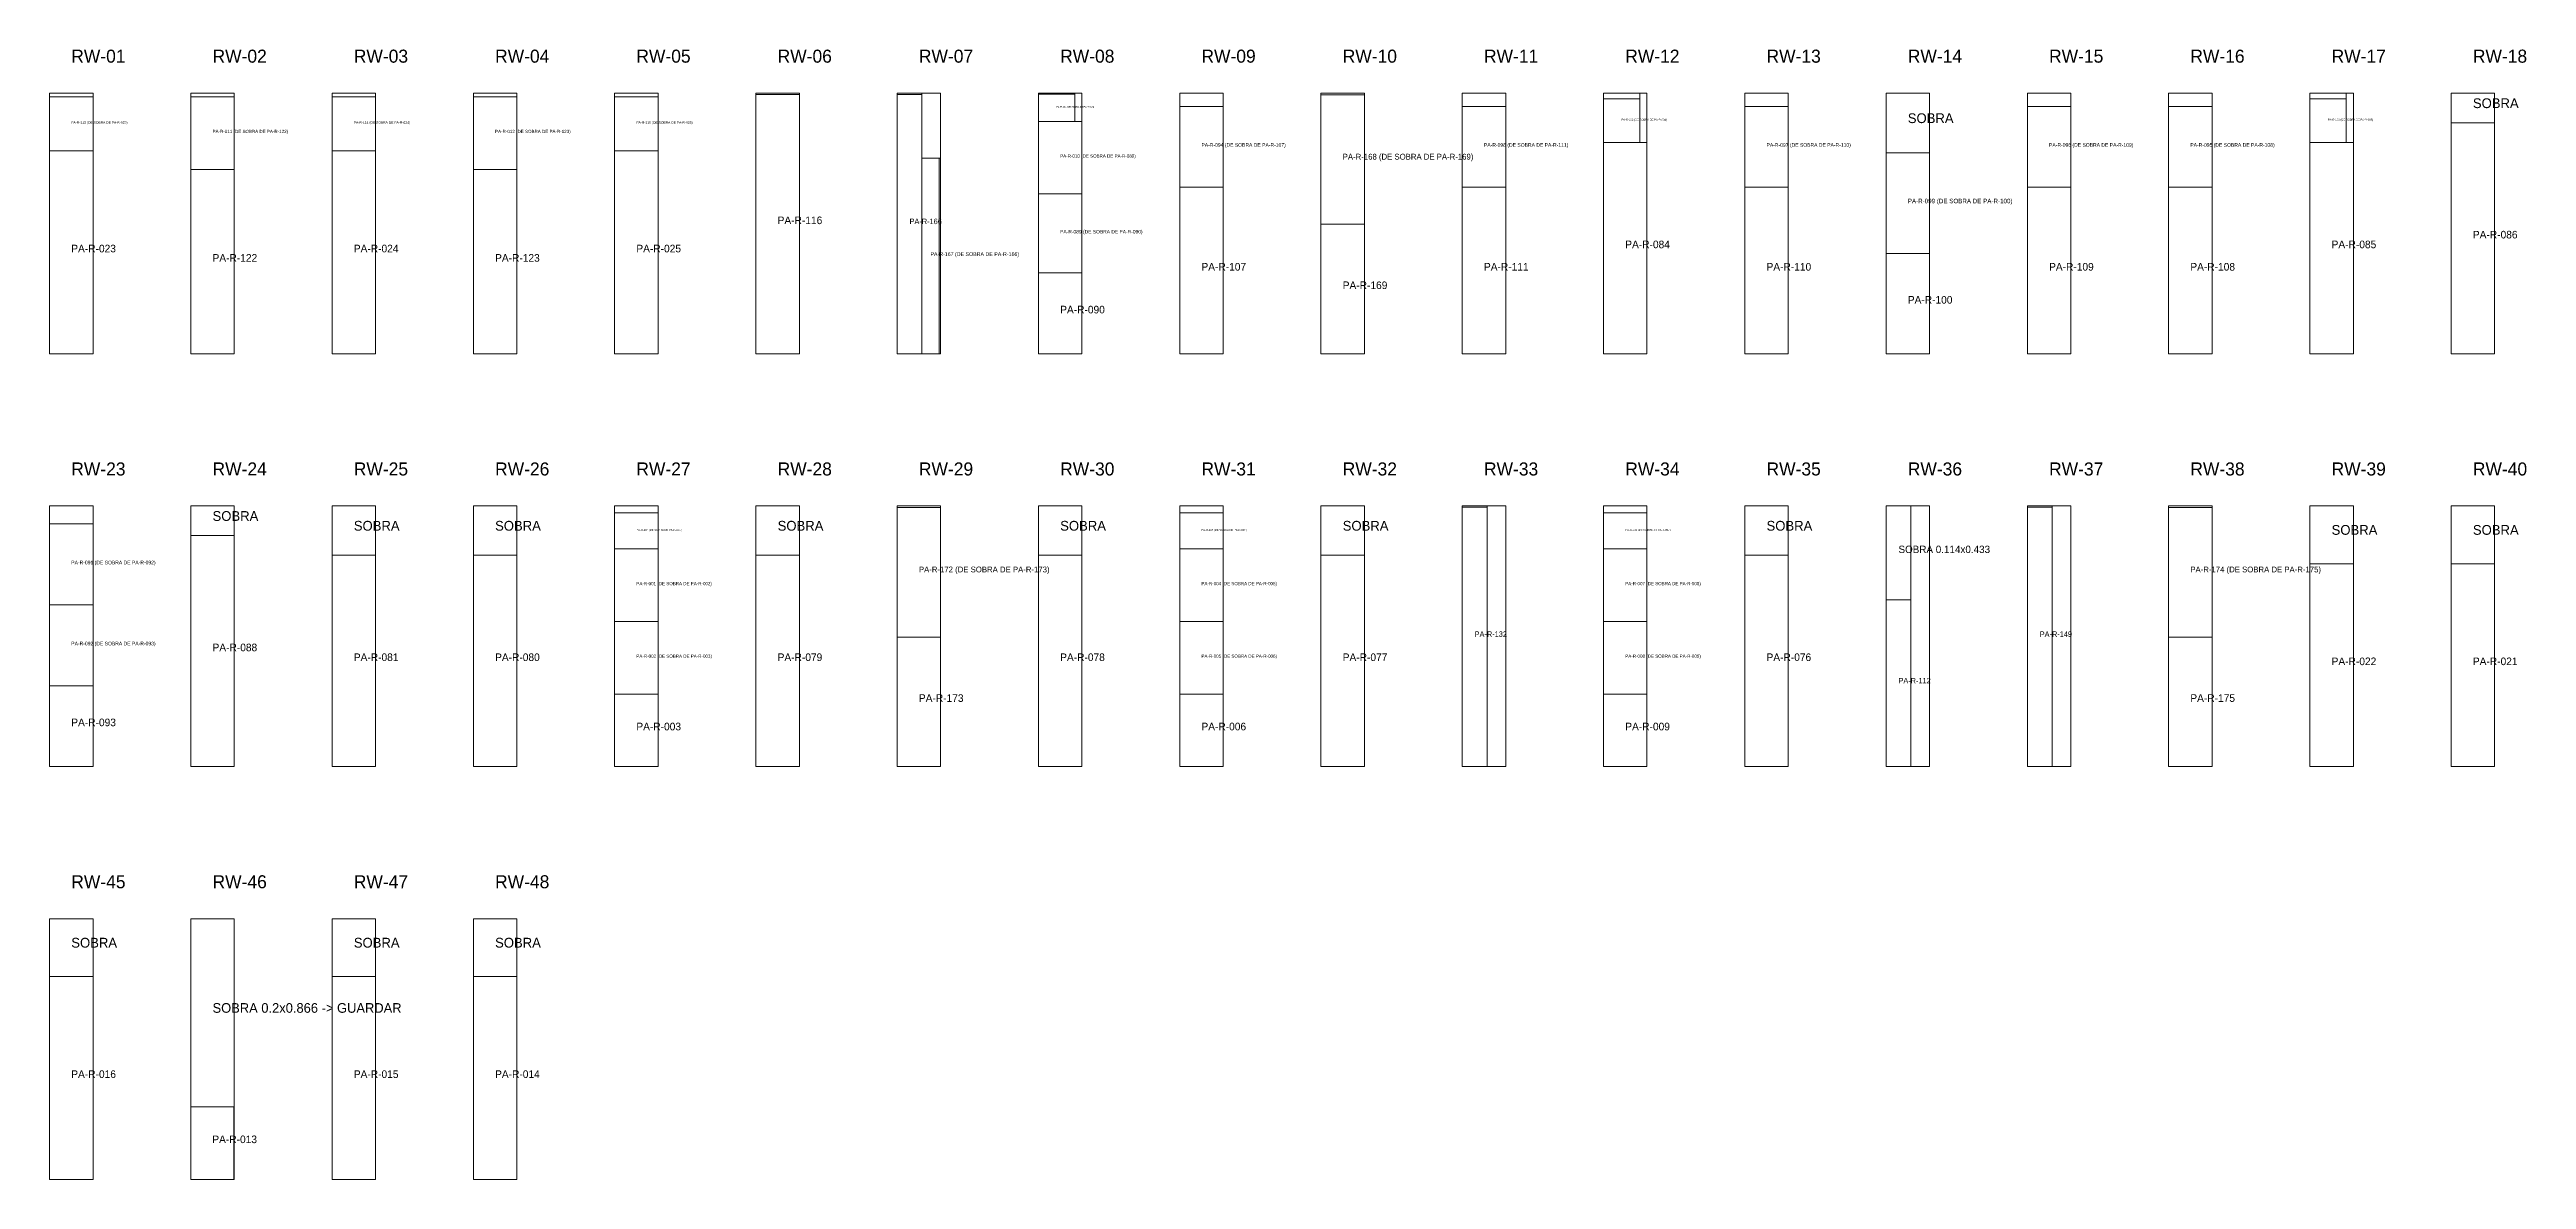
# Model space of a CAD drawing. Header units: metres. Extents: x 272.3 to 354.7, y -132.1 to -56.9.
# Drawn here: x 272.47 to 283.87, y -91.24 to -86.04 of the extents above; entities that cross this region are included whole.
import ezdxf

# ---------------------------------------------------------------- set-up
doc = ezdxf.new("R2010")
doc.units = ezdxf.units.M
for name, color, linetype, lineweight, plot in [('PLAN-CORTE-DESPERDICIO', 1, 'Continuous', 0, False), ('PLAN-CORTE-PIEZAS-A-ABRIR', 7, 'Continuous', 0, False), ('PLAN-CORTE-RECORTES', 3, 'Continuous', 0, False), ('PLAN-CORTE-SOBRANTES', 2, 'Continuous', 0, False), ('PLAN-CORTE-TEXTOS', 5, 'Continuous', 0, False)]:
    doc.layers.add(name, color=color, linetype=linetype, lineweight=lineweight, plot=plot)

msp = doc.modelspace()

# ---------------------------------------------------------------- linework, layer by layer
at = {"layer": 'PLAN-CORTE-DESPERDICIO'}
for points in [[(272.471, -86.258), (272.671, -86.258), (272.671, -86.241), (272.471, -86.241)], [(273.121, -86.258), (273.321, -86.258), (273.321, -86.241), (273.121, -86.241)], [(273.771, -86.258), (273.971, -86.258), (273.971, -86.241), (273.771, -86.241)], [(274.421, -86.258), (274.621, -86.258), (274.621, -86.241), (274.421, -86.241)], [(275.071, -86.258), (275.271, -86.258), (275.271, -86.241), (275.071, -86.241)], [(276.485, -86.541), (276.571, -86.541), (276.571, -86.241), (276.485, -86.241)], [(277.188, -86.371), (277.221, -86.371), (277.221, -86.241), (277.188, -86.241)], [(277.671, -86.302), (277.871, -86.302), (277.871, -86.241), (277.671, -86.241)], [(278.971, -86.302), (279.171, -86.302), (279.171, -86.241), (278.971, -86.241)], [(279.621, -86.268), (279.788, -86.268), (279.788, -86.241), (279.621, -86.241)], [(279.788, -86.468), (279.821, -86.468), (279.821, -86.241), (279.788, -86.241)], [(280.271, -86.302), (280.471, -86.302), (280.471, -86.241), (280.271, -86.241)], [(281.571, -86.302), (281.771, -86.302), (281.771, -86.241), (281.571, -86.241)], [(282.221, -86.302), (282.421, -86.302), (282.421, -86.241), (282.221, -86.241)], [(282.871, -86.268), (283.038, -86.268), (283.038, -86.241), (282.871, -86.241)], [(283.038, -86.468), (283.071, -86.468), (283.071, -86.241), (283.038, -86.241)], [(272.471, -88.224), (272.671, -88.224), (272.671, -88.141), (272.471, -88.141)], [(275.071, -88.173), (275.271, -88.173), (275.271, -88.141), (275.071, -88.141)], [(277.671, -88.173), (277.871, -88.173), (277.871, -88.141), (277.671, -88.141)], [(279.085, -89.341), (279.171, -89.341), (279.171, -88.141), (279.085, -88.141)], [(279.621, -88.173), (279.821, -88.173), (279.821, -88.141), (279.621, -88.141)], [(281.035, -89.341), (281.121, -89.341), (281.121, -88.141), (281.035, -88.141)], [(281.685, -89.341), (281.771, -89.341), (281.771, -88.141), (281.685, -88.141)]]:
    msp.add_lwpolyline(points, close=True, dxfattribs=at)
at = {"layer": 'PLAN-CORTE-PIEZAS-A-ABRIR'}
for points in [[(272.471, -87.441), (272.671, -87.441), (272.671, -86.241), (272.471, -86.241)], [(273.121, -87.441), (273.321, -87.441), (273.321, -86.241), (273.121, -86.241)], [(273.771, -87.441), (273.971, -87.441), (273.971, -86.241), (273.771, -86.241)], [(274.421, -87.441), (274.621, -87.441), (274.621, -86.241), (274.421, -86.241)], [(275.071, -87.441), (275.271, -87.441), (275.271, -86.241), (275.071, -86.241)], [(275.721, -87.441), (275.921, -87.441), (275.921, -86.241), (275.721, -86.241)], [(276.371, -87.441), (276.571, -87.441), (276.571, -86.241), (276.371, -86.241)], [(277.021, -87.441), (277.221, -87.441), (277.221, -86.241), (277.021, -86.241)], [(277.671, -87.441), (277.871, -87.441), (277.871, -86.241), (277.671, -86.241)], [(278.321, -87.441), (278.521, -87.441), (278.521, -86.241), (278.321, -86.241)], [(278.971, -87.441), (279.171, -87.441), (279.171, -86.241), (278.971, -86.241)], [(279.621, -87.441), (279.821, -87.441), (279.821, -86.241), (279.621, -86.241)], [(280.271, -87.441), (280.471, -87.441), (280.471, -86.241), (280.271, -86.241)], [(280.921, -87.441), (281.121, -87.441), (281.121, -86.241), (280.921, -86.241)], [(281.571, -87.441), (281.771, -87.441), (281.771, -86.241), (281.571, -86.241)], [(282.221, -87.441), (282.421, -87.441), (282.421, -86.241), (282.221, -86.241)], [(282.871, -87.441), (283.071, -87.441), (283.071, -86.241), (282.871, -86.241)], [(283.521, -87.441), (283.721, -87.441), (283.721, -86.241), (283.521, -86.241)], [(272.471, -89.341), (272.671, -89.341), (272.671, -88.141), (272.471, -88.141)], [(273.121, -89.341), (273.321, -89.341), (273.321, -88.141), (273.121, -88.141)], [(273.771, -89.341), (273.971, -89.341), (273.971, -88.141), (273.771, -88.141)], [(274.421, -89.341), (274.621, -89.341), (274.621, -88.141), (274.421, -88.141)], [(275.071, -89.341), (275.271, -89.341), (275.271, -88.141), (275.071, -88.141)], [(275.721, -89.341), (275.921, -89.341), (275.921, -88.141), (275.721, -88.141)], [(276.371, -89.341), (276.571, -89.341), (276.571, -88.141), (276.371, -88.141)], [(277.021, -89.341), (277.221, -89.341), (277.221, -88.141), (277.021, -88.141)], [(277.671, -89.341), (277.871, -89.341), (277.871, -88.141), (277.671, -88.141)], [(278.321, -89.341), (278.521, -89.341), (278.521, -88.141), (278.321, -88.141)], [(278.971, -89.341), (279.171, -89.341), (279.171, -88.141), (278.971, -88.141)], [(279.621, -89.341), (279.821, -89.341), (279.821, -88.141), (279.621, -88.141)], [(280.271, -89.341), (280.471, -89.341), (280.471, -88.141), (280.271, -88.141)], [(280.921, -89.341), (281.121, -89.341), (281.121, -88.141), (280.921, -88.141)], [(281.571, -89.341), (281.771, -89.341), (281.771, -88.141), (281.571, -88.141)], [(282.221, -89.341), (282.421, -89.341), (282.421, -88.141), (282.221, -88.141)], [(282.871, -89.341), (283.071, -89.341), (283.071, -88.141), (282.871, -88.141)], [(283.521, -89.341), (283.721, -89.341), (283.721, -88.141), (283.521, -88.141)], [(272.471, -91.241), (272.671, -91.241), (272.671, -90.041), (272.471, -90.041)], [(273.121, -91.241), (273.321, -91.241), (273.321, -90.041), (273.121, -90.041)], [(273.771, -91.241), (273.971, -91.241), (273.971, -90.041), (273.771, -90.041)], [(274.421, -91.241), (274.621, -91.241), (274.621, -90.041), (274.421, -90.041)]]:
    msp.add_lwpolyline(points, close=True, dxfattribs=at)
at = {"layer": 'PLAN-CORTE-RECORTES'}
for points in [[(272.471, -86.507), (272.671, -86.507), (272.671, -86.258), (272.471, -86.258)], [(273.121, -86.592), (273.321, -86.592), (273.321, -86.258), (273.121, -86.258)], [(273.771, -86.507), (273.971, -86.507), (273.971, -86.258), (273.771, -86.258)], [(274.421, -86.592), (274.621, -86.592), (274.621, -86.258), (274.421, -86.258)], [(275.071, -86.507), (275.271, -86.507), (275.271, -86.258), (275.071, -86.258)], [(275.721, -87.441), (275.921, -87.441), (275.921, -86.247), (275.721, -86.247)], [(276.371, -87.441), (276.485, -87.441), (276.485, -86.247), (276.371, -86.247)], [(277.021, -86.371), (277.188, -86.371), (277.188, -86.246), (277.021, -86.246)], [(278.321, -86.845), (278.521, -86.845), (278.521, -86.249), (278.321, -86.249)], [(279.621, -86.468), (279.788, -86.468), (279.788, -86.268), (279.621, -86.268)], [(282.871, -86.468), (283.038, -86.468), (283.038, -86.268), (282.871, -86.268)], [(277.021, -86.705), (277.221, -86.705), (277.221, -86.371), (277.021, -86.371)], [(277.671, -86.674), (277.871, -86.674), (277.871, -86.302), (277.671, -86.302)], [(278.971, -86.674), (279.171, -86.674), (279.171, -86.302), (278.971, -86.302)], [(280.271, -86.674), (280.471, -86.674), (280.471, -86.302), (280.271, -86.302)], [(281.571, -86.674), (281.771, -86.674), (281.771, -86.302), (281.571, -86.302)], [(282.221, -86.674), (282.421, -86.674), (282.421, -86.302), (282.221, -86.302)], [(283.521, -87.441), (283.721, -87.441), (283.721, -86.378), (283.521, -86.378)], [(279.621, -87.441), (279.821, -87.441), (279.821, -86.468), (279.621, -86.468)], [(282.871, -87.441), (283.071, -87.441), (283.071, -86.468), (282.871, -86.468)], [(272.471, -87.441), (272.671, -87.441), (272.671, -86.507), (272.471, -86.507)], [(273.121, -87.441), (273.321, -87.441), (273.321, -86.592), (273.121, -86.592)], [(273.771, -87.441), (273.971, -87.441), (273.971, -86.507), (273.771, -86.507)], [(274.421, -87.441), (274.621, -87.441), (274.621, -86.592), (274.421, -86.592)], [(275.071, -87.441), (275.271, -87.441), (275.271, -86.507), (275.071, -86.507)], [(276.485, -87.441), (276.564, -87.441), (276.564, -86.541), (276.485, -86.541)], [(280.921, -86.979), (281.121, -86.979), (281.121, -86.516), (280.921, -86.516)], [(277.021, -87.069), (277.221, -87.069), (277.221, -86.705), (277.021, -86.705)], [(277.671, -87.441), (277.871, -87.441), (277.871, -86.674), (277.671, -86.674)], [(278.971, -87.441), (279.171, -87.441), (279.171, -86.674), (278.971, -86.674)], [(280.271, -87.441), (280.471, -87.441), (280.471, -86.674), (280.271, -86.674)], [(281.571, -87.441), (281.771, -87.441), (281.771, -86.674), (281.571, -86.674)], [(282.221, -87.441), (282.421, -87.441), (282.421, -86.674), (282.221, -86.674)], [(278.321, -87.441), (278.521, -87.441), (278.521, -86.845), (278.321, -86.845)], [(277.021, -87.441), (277.221, -87.441), (277.221, -87.069), (277.021, -87.069)], [(280.921, -87.441), (281.121, -87.441), (281.121, -86.979), (280.921, -86.979)], [(275.071, -88.339), (275.271, -88.339), (275.271, -88.173), (275.071, -88.173)], [(276.371, -88.745), (276.571, -88.745), (276.571, -88.149), (276.371, -88.149)], [(277.671, -88.339), (277.871, -88.339), (277.871, -88.173), (277.671, -88.173)], [(278.971, -89.341), (279.085, -89.341), (279.085, -88.147), (278.971, -88.147)], [(279.621, -88.339), (279.821, -88.339), (279.821, -88.173), (279.621, -88.173)], [(281.571, -89.341), (281.685, -89.341), (281.685, -88.147), (281.571, -88.147)], [(282.221, -88.745), (282.421, -88.745), (282.421, -88.149), (282.221, -88.149)], [(272.471, -88.596), (272.671, -88.596), (272.671, -88.224), (272.471, -88.224)], [(273.121, -89.341), (273.321, -89.341), (273.321, -88.278), (273.121, -88.278)], [(273.771, -89.341), (273.971, -89.341), (273.971, -88.368), (273.771, -88.368)], [(274.421, -89.341), (274.621, -89.341), (274.621, -88.368), (274.421, -88.368)], [(275.071, -88.673), (275.271, -88.673), (275.271, -88.339), (275.071, -88.339)], [(275.721, -89.341), (275.921, -89.341), (275.921, -88.368), (275.721, -88.368)], [(277.021, -89.341), (277.221, -89.341), (277.221, -88.368), (277.021, -88.368)], [(277.671, -88.673), (277.871, -88.673), (277.871, -88.339), (277.671, -88.339)], [(278.321, -89.341), (278.521, -89.341), (278.521, -88.368), (278.321, -88.368)], [(279.621, -88.673), (279.821, -88.673), (279.821, -88.339), (279.621, -88.339)], [(280.271, -89.341), (280.471, -89.341), (280.471, -88.368), (280.271, -88.368)], [(282.871, -89.341), (283.071, -89.341), (283.071, -88.407), (282.871, -88.407)], [(283.521, -89.341), (283.721, -89.341), (283.721, -88.407), (283.521, -88.407)], [(272.471, -88.969), (272.671, -88.969), (272.671, -88.596), (272.471, -88.596)], [(280.921, -89.341), (281.035, -89.341), (281.035, -88.574), (280.921, -88.574)], [(275.071, -89.007), (275.271, -89.007), (275.271, -88.673), (275.071, -88.673)], [(276.371, -89.341), (276.571, -89.341), (276.571, -88.745), (276.371, -88.745)], [(277.671, -89.007), (277.871, -89.007), (277.871, -88.673), (277.671, -88.673)], [(279.621, -89.007), (279.821, -89.007), (279.821, -88.673), (279.621, -88.673)], [(282.221, -89.341), (282.421, -89.341), (282.421, -88.745), (282.221, -88.745)], [(272.471, -89.341), (272.671, -89.341), (272.671, -88.969), (272.471, -88.969)], [(275.071, -89.341), (275.271, -89.341), (275.271, -89.007), (275.071, -89.007)], [(277.671, -89.341), (277.871, -89.341), (277.871, -89.007), (277.671, -89.007)], [(279.621, -89.341), (279.821, -89.341), (279.821, -89.007), (279.621, -89.007)], [(272.471, -91.241), (272.671, -91.241), (272.671, -90.307), (272.471, -90.307)], [(273.771, -91.241), (273.971, -91.241), (273.971, -90.307), (273.771, -90.307)], [(274.421, -91.241), (274.621, -91.241), (274.621, -90.307), (274.421, -90.307)], [(273.121, -91.241), (273.319, -91.241), (273.319, -90.907), (273.121, -90.907)]]:
    msp.add_lwpolyline(points, close=True, dxfattribs=at)
at = {"layer": 'PLAN-CORTE-SOBRANTES'}
for points in [[(280.921, -86.516), (281.121, -86.516), (281.121, -86.241), (280.921, -86.241)], [(283.521, -86.378), (283.721, -86.378), (283.721, -86.241), (283.521, -86.241)], [(273.121, -88.278), (273.321, -88.278), (273.321, -88.141), (273.121, -88.141)], [(273.771, -88.368), (273.971, -88.368), (273.971, -88.141), (273.771, -88.141)], [(274.421, -88.368), (274.621, -88.368), (274.621, -88.141), (274.421, -88.141)], [(275.721, -88.368), (275.921, -88.368), (275.921, -88.141), (275.721, -88.141)], [(277.021, -88.368), (277.221, -88.368), (277.221, -88.141), (277.021, -88.141)], [(278.321, -88.368), (278.521, -88.368), (278.521, -88.141), (278.321, -88.141)], [(280.271, -88.368), (280.471, -88.368), (280.471, -88.141), (280.271, -88.141)], [(280.921, -88.574), (281.035, -88.574), (281.035, -88.141), (280.921, -88.141)], [(282.871, -88.407), (283.071, -88.407), (283.071, -88.141), (282.871, -88.141)], [(283.521, -88.407), (283.721, -88.407), (283.721, -88.141), (283.521, -88.141)], [(272.471, -90.307), (272.671, -90.307), (272.671, -90.041), (272.471, -90.041)], [(273.121, -90.907), (273.321, -90.907), (273.321, -90.041), (273.121, -90.041)], [(273.771, -90.307), (273.971, -90.307), (273.971, -90.041), (273.771, -90.041)], [(274.421, -90.307), (274.621, -90.307), (274.621, -90.041), (274.421, -90.041)]]:
    msp.add_lwpolyline(points, close=True, dxfattribs=at)

# ---------------------------------------------------------------- texts
at = {"layer": 'PLAN-CORTE-TEXTOS'}
for s, height, p in [('RW-01', 0.06, (272.571, -86.101)), ('RW-02', 0.06, (273.221, -86.101)), ('RW-03', 0.06, (273.871, -86.101)), ('RW-04', 0.06, (274.521, -86.101)), ('RW-05', 0.06, (275.171, -86.101)), ('RW-06', 0.06, (275.821, -86.101)), ('RW-07', 0.06, (276.471, -86.101)), ('RW-08', 0.06, (277.121, -86.101)), ('RW-09', 0.06, (277.771, -86.101)), ('RW-10', 0.06, (278.421, -86.101)), ('RW-11', 0.06, (279.071, -86.101)), ('RW-12', 0.06, (279.721, -86.101)), ('RW-13', 0.06, (280.371, -86.101)), ('RW-14', 0.06, (281.021, -86.101)), ('RW-15', 0.06, (281.671, -86.101)), ('RW-16', 0.06, (282.321, -86.101)), ('RW-17', 0.06, (282.971, -86.101)), ('RW-18', 0.06, (283.621, -86.101)), ('SOBRA', 0.045, (283.621, -86.31)), ('PA-R-113 (DE SOBRA DE PA-R-023)', 0.01114, (272.571, -86.382)), ('PA-R-114 (DE SOBRA DE PA-R-024)', 0.01114, (273.871, -86.382)), ('PA-R-115 (DE SOBRA DE PA-R-025)', 0.01114, (275.171, -86.382)), ('PA-R-101 (DE SOBRA DE PA-R-010)', 0.00746, (277.104, -86.308)), ('PA-R-102 (DE SOBRA DE PA-R-084)', 0.00896, (279.704, -86.368)), ('SOBRA', 0.045, (281.021, -86.379)), ('PA-R-103 (DE SOBRA DE PA-R-085)', 0.00896, (282.954, -86.368)), ('PA-R-011 (DE SOBRA DE PA-R-122)', 0.01496, (273.221, -86.425)), ('PA-R-012 (DE SOBRA DE PA-R-123)', 0.01496, (274.521, -86.425)), ('PA-R-094 (DE SOBRA DE PA-R-107)', 0.01669, (277.771, -86.488)), ('PA-R-098 (DE SOBRA DE PA-R-111)', 0.01669, (279.071, -86.488)), ('PA-R-097 (DE SOBRA DE PA-R-110)', 0.01669, (280.371, -86.488)), ('PA-R-096 (DE SOBRA DE PA-R-109)', 0.01669, (281.671, -86.488)), ('PA-R-095 (DE SOBRA DE PA-R-108)', 0.01669, (282.321, -86.488)), ('PA-R-010 (DE SOBRA DE PA-R-089)', 0.01496, (277.121, -86.538)), ('PA-R-168 (DE SOBRA DE PA-R-169)', 0.0267, (278.421, -86.547)), ('PA-R-099 (DE SOBRA DE PA-R-100)', 0.02072, (281.021, -86.748)), ('PA-R-116', 0.035, (275.821, -86.844)), ('PA-R-166', 0.0253, (276.428, -86.844)), ('PA-R-023', 0.035, (272.571, -86.974)), ('PA-R-024', 0.035, (273.871, -86.974)), ('PA-R-025', 0.035, (275.171, -86.974)), ('PA-R-089 (DE SOBRA DE PA-R-090)', 0.01631, (277.121, -86.887)), ('PA-R-084', 0.035, (279.721, -86.955)), ('PA-R-085', 0.035, (282.971, -86.955)), ('PA-R-086', 0.035, (283.621, -86.91)), ('PA-R-122', 0.035, (273.221, -87.017)), ('PA-R-123', 0.035, (274.521, -87.017)), ('PA-R-167 (DE SOBRA DE PA-R-166)', 0.01756, (276.524, -86.991)), ('PA-R-107', 0.035, (277.771, -87.058)), ('PA-R-111', 0.035, (279.071, -87.058)), ('PA-R-110', 0.035, (280.371, -87.058)), ('PA-R-109', 0.035, (281.671, -87.058)), ('PA-R-108', 0.035, (282.321, -87.058)), ('PA-R-169', 0.035, (278.421, -87.143)), ('PA-R-100', 0.035, (281.021, -87.21)), ('PA-R-090', 0.035, (277.121, -87.255)), ('RW-23', 0.06, (272.571, -88.001)), ('RW-24', 0.06, (273.221, -88.001)), ('RW-25', 0.06, (273.871, -88.001)), ('RW-26', 0.06, (274.521, -88.001)), ('RW-27', 0.06, (275.171, -88.001)), ('RW-28', 0.06, (275.821, -88.001)), ('RW-29', 0.06, (276.471, -88.001)), ('RW-30', 0.06, (277.121, -88.001)), ('RW-31', 0.06, (277.771, -88.001)), ('RW-32', 0.06, (278.421, -88.001)), ('RW-33', 0.06, (279.071, -88.001)), ('RW-34', 0.06, (279.721, -88.001)), ('RW-35', 0.06, (280.371, -88.001)), ('RW-36', 0.06, (281.021, -88.001)), ('RW-37', 0.06, (281.671, -88.001)), ('RW-38', 0.06, (282.321, -88.001)), ('RW-39', 0.06, (282.971, -88.001)), ('RW-40', 0.06, (283.621, -88.001)), ('SOBRA', 0.045, (273.221, -88.21)), ('SOBRA', 0.045, (273.871, -88.255)), ('SOBRA', 0.045, (274.521, -88.255)), ('PA-R-104 (DE SOBRA DE PA-R-001)', 0.00896, (275.171, -88.256)), ('SOBRA', 0.045, (275.821, -88.255)), ('SOBRA', 0.045, (277.121, -88.255)), ('PA-R-105 (DE SOBRA DE PA-R-004)', 0.00896, (277.771, -88.256)), ('SOBRA', 0.045, (278.421, -88.255)), ('PA-R-106 (DE SOBRA DE PA-R-007)', 0.00896, (279.721, -88.256)), ('SOBRA', 0.045, (280.371, -88.255)), ('SOBRA', 0.045, (282.971, -88.274)), ('SOBRA', 0.045, (283.621, -88.274)), ('PA-R-091 (DE SOBRA DE PA-R-092)', 0.01669, (272.571, -88.41)), ('PA-R-172 (DE SOBRA DE PA-R-173)', 0.0267, (276.471, -88.447)), ('SOBRA 0.114x0.433', 0.03396, (280.978, -88.358)), ('PA-R-174 (DE SOBRA DE PA-R-175)', 0.0267, (282.321, -88.447)), ('PA-R-001 (DE SOBRA DE PA-R-002)', 0.01496, (275.171, -88.506)), ('PA-R-004 (DE SOBRA DE PA-R-005)', 0.01496, (277.771, -88.506)), ('PA-R-007 (DE SOBRA DE PA-R-008)', 0.01496, (279.721, -88.506)), ('PA-R-092 (DE SOBRA DE PA-R-093)', 0.01669, (272.571, -88.783)), ('PA-R-088', 0.035, (273.221, -88.81)), ('PA-R-132', 0.0253, (279.028, -88.744)), ('PA-R-149', 0.0253, (281.628, -88.744)), ('PA-R-081', 0.035, (273.871, -88.855)), ('PA-R-080', 0.035, (274.521, -88.855)), ('PA-R-002 (DE SOBRA DE PA-R-003)', 0.01496, (275.171, -88.84)), ('PA-R-079', 0.035, (275.821, -88.855)), ('PA-R-078', 0.035, (277.121, -88.855)), ('PA-R-005 (DE SOBRA DE PA-R-006)', 0.01496, (277.771, -88.84)), ('PA-R-077', 0.035, (278.421, -88.855)), ('PA-R-008 (DE SOBRA DE PA-R-009)', 0.01496, (279.721, -88.84)), ('PA-R-076', 0.035, (280.371, -88.855)), ('PA-R-022', 0.035, (282.971, -88.874)), ('PA-R-021', 0.035, (283.621, -88.874)), ('PA-R-112', 0.0253, (280.978, -88.958)), ('PA-R-093', 0.035, (272.571, -89.155)), ('PA-R-173', 0.035, (276.471, -89.043)), ('PA-R-175', 0.035, (282.321, -89.043)), ('PA-R-003', 0.035, (275.171, -89.174)), ('PA-R-006', 0.035, (277.771, -89.174)), ('PA-R-009', 0.035, (279.721, -89.174)), ('RW-45', 0.06, (272.571, -89.901)), ('RW-46', 0.06, (273.221, -89.901)), ('RW-47', 0.06, (273.871, -89.901)), ('RW-48', 0.06, (274.521, -89.901)), ('SOBRA', 0.045, (272.571, -90.174)), ('SOBRA', 0.045, (273.871, -90.174)), ('SOBRA', 0.045, (274.521, -90.174)), ('SOBRA 0.2x0.866 -> GUARDAR', 0.04441, (273.221, -90.474)), ('PA-R-016', 0.035, (272.571, -90.774)), ('PA-R-015', 0.035, (273.871, -90.774)), ('PA-R-014', 0.035, (274.521, -90.774)), ('PA-R-013', 0.035, (273.22, -91.074))]:
    msp.add_text(s, height=height, dxfattribs=at).set_placement(p)

doc.saveas('drawing.dxf')
